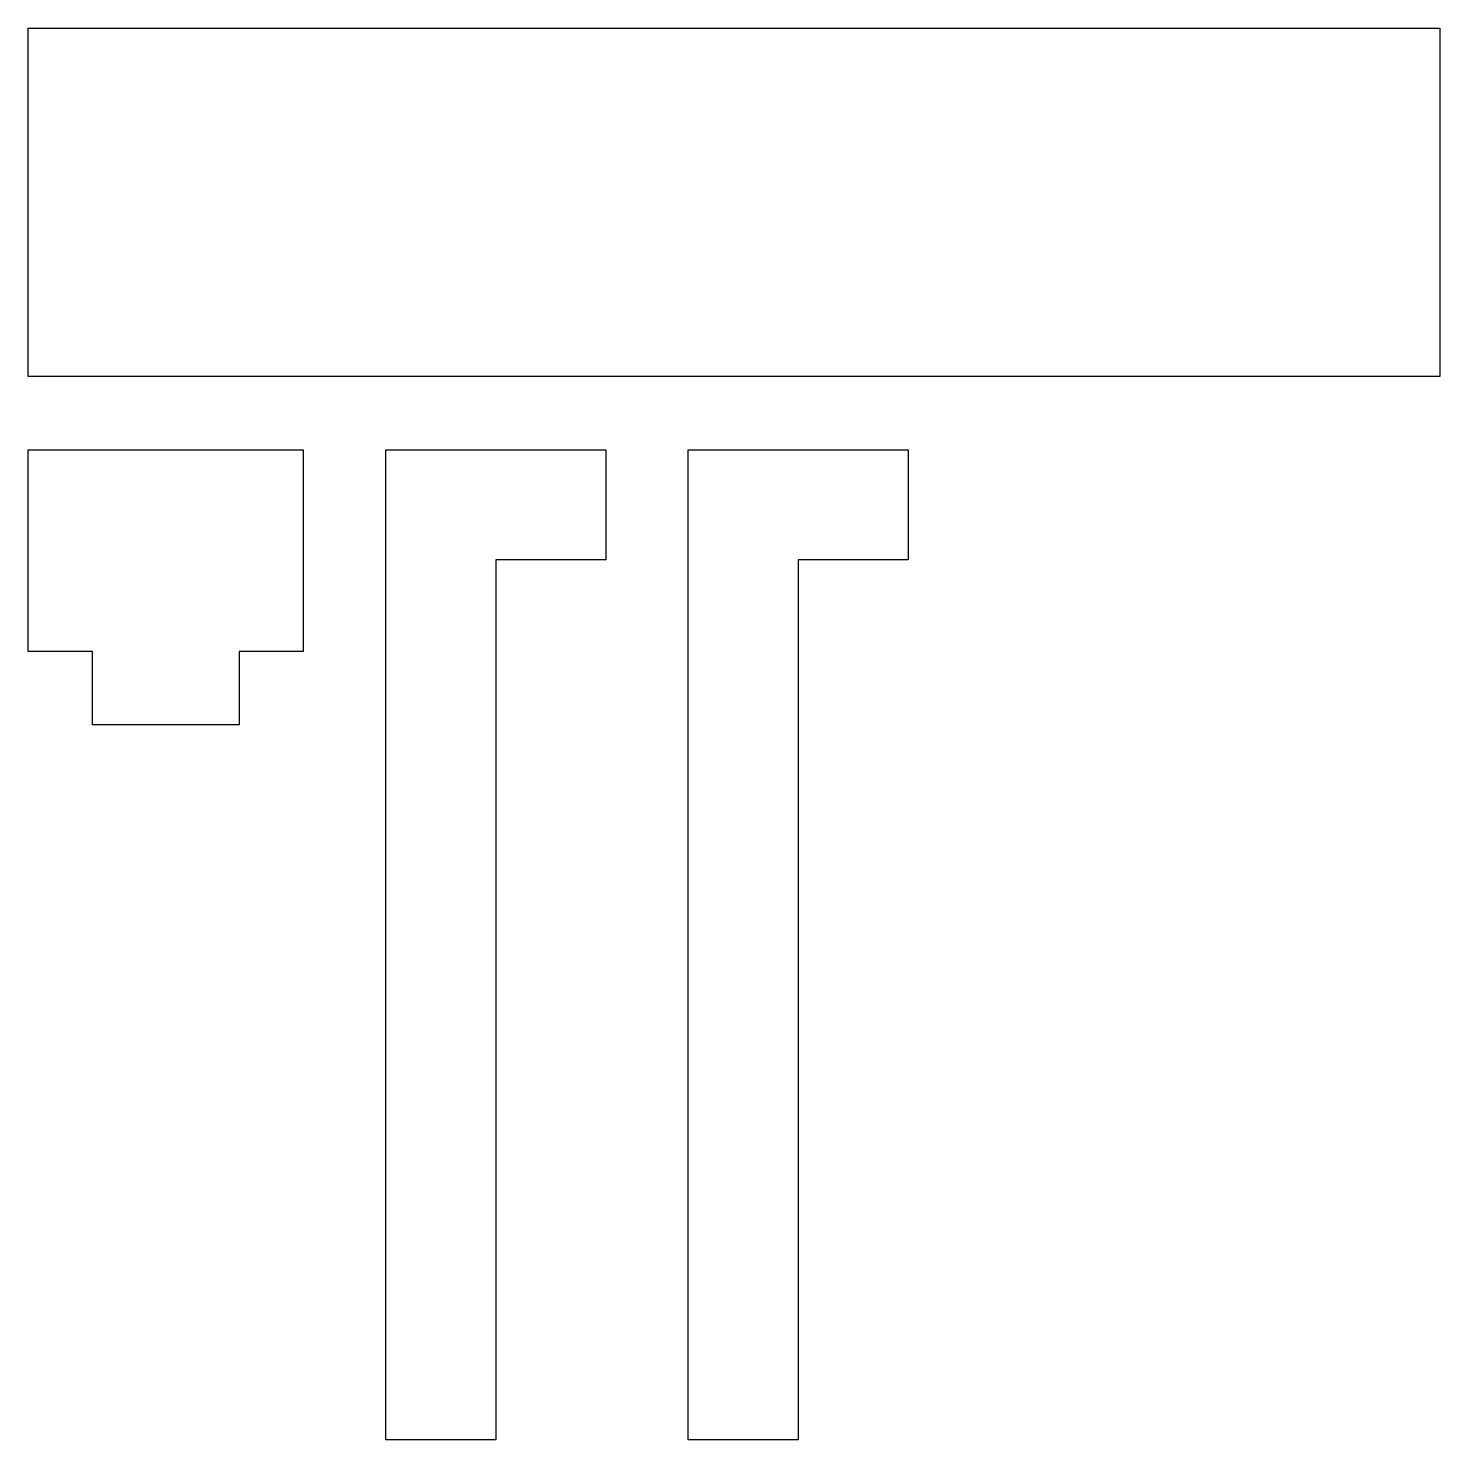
# Model space of a CAD drawing. Header units: millimetres. Extents: x 6 to 160, y -160 to -6.
import ezdxf

# ---------------------------------------------------------------- set-up
doc = ezdxf.new("R2010")
doc.units = ezdxf.units.MM
doc.layers.add('cut_outer', color=7, linetype='Continuous')

msp = doc.modelspace()

# ---------------------------------------------------------------- linework, layer by layer
at = {"layer": 'cut_outer'}
for points in [[(6, -6), (160, -6), (160, -44), (6, -44)], [(6, -52), (36, -52), (36, -74), (29, -74), (29, -82), (13, -82), (13, -74), (6, -74)], [(45, -52), (69, -52), (69, -64), (57, -64), (57, -160), (45, -160)], [(78, -52), (102, -52), (102, -64), (90, -64), (90, -160), (78, -160)]]:
    msp.add_lwpolyline(points, close=True, dxfattribs=at)

doc.saveas('drawing.dxf')
